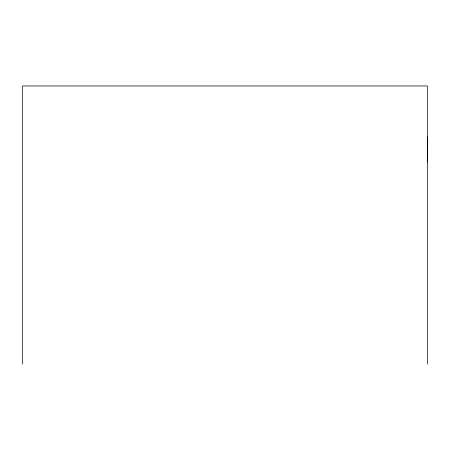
<?xml version="1.0" encoding="UTF-8"?>
<svg xmlns="http://www.w3.org/2000/svg" width="450" height="450" viewBox="0 0 450 450"><rect width="100%" height="100%" fill="white"/><g stroke="black" fill="none" stroke-linecap="round" stroke-linejoin="round"><path stroke-width="0.67" d="M427.5 161.938L427.5 136.957M427.5 364.033L427.5 85.967L22.5 85.967L22.5 364.033"/></g></svg>
